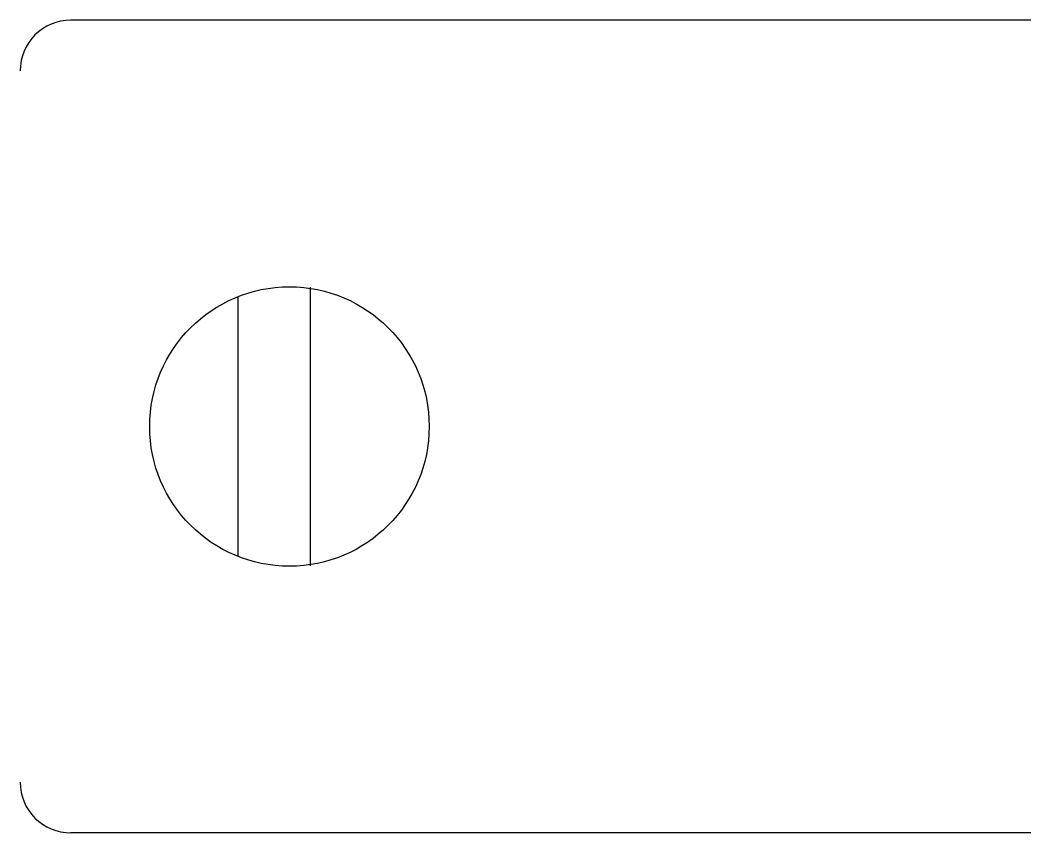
# Model space of a CAD drawing. Extents: x -3080 to 28500, y -1326 to 31609.
# Drawn here: x 14580.727 to 14582.704, y 26405.486 to 26407.086 of the extents above; entities that cross this region are included whole.
import ezdxf

# ---------------------------------------------------------------- set-up
doc = ezdxf.new("R2010")
doc.units = 0
doc.header["$LTSCALE"] = 100
doc.layers.add('0-xref', color=8, linetype='Continuous')
doc.layers.add('188K-SM-07-F10-MECH-CR PIPE-Y2257103$0$AP7P1-SM-08-FNN-120-A(4)-SMP$0$15P6-SM-08-FNN-320-A(10)-UIS-TCM$0$15P6-SM-08-FNN-00-(@10)170308-MIC$0$0-CDS', color=140, linetype='Continuous')

# ---------------------------------------------------------------- blocks, each defined once
blk = doc.blocks.new('188K-SM-07-F10-MECH-CR PIPE-Y2257103$0$CDS-CVD')
at = {"layer": '188K-SM-07-F10-MECH-CR PIPE-Y2257103$0$AP7P1-SM-08-FNN-120-A(4)-SMP$0$15P6-SM-08-FNN-320-A(10)-UIS-TCM$0$15P6-SM-08-FNN-00-(@10)170308-MIC$0$0-CDS', "ltscale": 0.1}
for p, q in [((14584.1169, -72927.6769), (14580.8269, -72927.6769)), ((14581.2978, -72928.2026), (14581.2978, -72928.7513)), ((14581.1555, -72928.2213), (14581.1555, -72928.7325)), ((14584.1169, -72929.2769), (14580.8269, -72929.2769))]:
    blk.add_line(p, q, dxfattribs=at)
blk.add_circle((14581.2569, -72928.4769), 0.275, dxfattribs=at)
for centre, start, end in [((14580.8269, -72927.7769), 90, 180), ((14580.8269, -72929.1769), 180, 270)]:
    blk.add_arc(centre, 0.1, start, end, dxfattribs=at)
blk = doc.blocks.new('188K-SM-07-F10-MECH-CR PIPE-Y2257103')
blk.add_blockref('188K-SM-07-F10-MECH-CR PIPE-Y2257103$0$CDS-CVD', (0, 99334.7631))

msp = doc.modelspace()

# ---------------------------------------------------------------- block references
at = {"layer": '0-xref'}
msp.add_blockref('188K-SM-07-F10-MECH-CR PIPE-Y2257103', (0, 0), dxfattribs=at)

doc.saveas('drawing.dxf')
